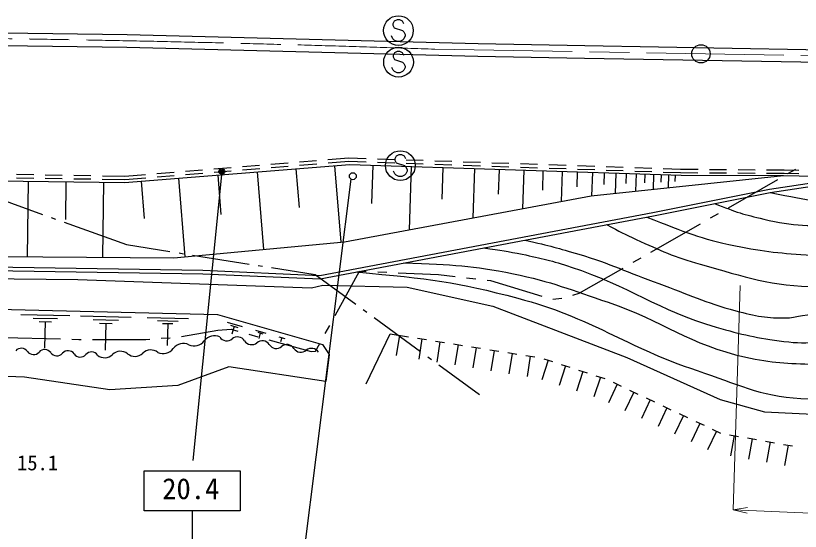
# Model space of a CAD drawing. Units: millimetres, scale not verified. Extents: x 40000 to 680000, y 20000 to 380000.
# Drawn here: x 109383 to 177996, y 247903 to 292961 of the extents above; entities that cross this region are included whole.
import ezdxf
from ezdxf.enums import TextEntityAlignment as Align

# ---------------------------------------------------------------- set-up
doc = ezdxf.new("R2010")
doc.units = ezdxf.units.MM
doc.header["$LTSCALE"] = 1000
doc.header["$PDMODE"] = 32
doc.header["$PDSIZE"] = 500
doc.linetypes.add('CHAIN', pattern=[18.5, 12, -1.5, 3.5, -1.5])
for name, color, linetype, lineweight in [('M-BGD', 7, 'Continuous', 25), ('M-BMK', 2, 'CHAIN', 13), ('M-BMK-ROW', 30, 'Continuous', 25), ('M-BMK-SRVR', 3, 'Continuous', 25), ('M-STR-HTXT', 7, 'Continuous', 13), ('M-STR-STRC', 7, 'Continuous', 25)]:
    doc.layers.add(name, color=color, linetype=linetype, lineweight=lineweight)
doc.styles.add('ＭＳ ゴシック', font='')
doc.styles.get('ＭＳ ゴシック').set_extended_font_data('MS Gothic')

msp = doc.modelspace()

# ---------------------------------------------------------------- linework, layer by layer
at = {"layer": 'M-BGD'}
for p, q in [((131707, 279989), (133202, 280111)), ((134199, 280192), (135694, 280314)), ((134207, 279892), (135703, 280014)), ((136691, 280396), (138521, 280545)), ((136699, 280095), (138528, 280244)), ((138521, 280545), (140028, 280493)), ((138528, 280244), (140029, 280193)), ((141028, 280459), (142527, 280408)), ((141028, 280159), (142527, 280107)), ((143526, 280373), (145026, 280322)), ((143527, 280073), (145026, 280022)), ((146025, 280288), (147524, 280236)), ((146025, 279987), (147525, 279936)), ((148524, 280202), (150023, 280151)), ((151022, 280116), (152521, 280065)), ((153521, 280031), (155020, 279979)), ((156019, 279945), (157518, 279894)), ((121740, 279177), (123235, 279299)), ((124232, 279380), (125727, 279502)), ((126724, 279583), (128219, 279705)), ((126732, 279283), (128227, 279405)), ((129216, 279786), (130711, 279908)), ((129224, 279486), (130719, 279608)), ((130500, 279310), (131040, 272535)), ((131716, 279689), (133211, 279811)), ((133888, 279580), (134158, 276192)), ((137276, 279850), (137808, 273175)), ((140619, 279889), (140511, 276543)), ((143966, 279781), (143787, 274254)), ((146729, 279692), (146640, 276929)), ((148524, 279902), (150023, 279850)), ((149493, 279603), (149353, 275286)), ((151022, 279816), (152522, 279765)), ((151651, 279533), (151581, 277375)), ((153521, 279731), (155020, 279679)), ((153809, 279464), (153700, 276093)), ((155495, 279409), (155440, 277724)), ((156020, 279645), (157519, 279594)), ((157180, 279355), (157096, 276722)), ((158497, 279313), (158454, 277996)), ((158518, 279859), (160017, 279808)), ((158518, 279559), (160017, 279508)), ((159813, 279270), (159747, 277211)), ((161016, 279774), (162515, 279722)), ((161017, 279474), (162516, 279422)), ((163515, 279688), (165014, 279637)), ((163515, 279388), (165014, 279337)), ((166013, 279603), (167521, 279551)), ((166014, 279302), (167514, 279251)), ((167521, 279551), (169052, 279540)), ((170052, 279533), (171552, 279523)), ((172552, 279516), (174052, 279506)), ((175052, 279499), (176583, 279488)), ((176583, 279488), (177874, 279463)), ((109458, 278799), (110958, 278775)), ((109462, 279099), (110961, 279075)), ((111958, 278759), (113458, 278734)), ((111961, 279058), (113461, 279034)), ((114457, 278718), (115957, 278694)), ((114461, 279018), (115961, 278994)), ((116957, 278678), (118923, 278646)), ((116961, 278978), (118913, 278946)), ((118913, 278946), (120744, 279095)), ((118923, 278646), (120752, 278795)), ((121749, 278876), (123244, 278998)), ((123623, 278762), (124171, 271885)), ((124241, 279079), (125736, 279201)), ((127061, 279036), (127335, 275598)), ((160843, 279237), (160810, 278207)), ((161873, 279204), (161816, 277432)), ((162758, 279175), (162730, 278289)), ((163644, 279147), (163595, 277623)), ((164406, 279122), (164381, 278360)), ((165168, 279097), (165125, 277787)), ((165823, 279076), (165802, 278421)), ((166478, 279055), (166442, 277928)), ((167042, 279037), (167023, 278473)), ((167514, 279251), (169047, 279240)), ((170047, 279233), (171547, 279223)), ((172547, 279216), (174047, 279206)), ((175046, 279199), (176579, 279188)), ((176579, 279188), (177866, 279163)), ((110475, 278498), (110387, 271900)), ((113774, 278454), (113730, 275155)), ((117072, 278410), (116986, 271845)), ((120350, 278502), (120611, 275229)), ((107036, 277275), (111741, 275584)), ((112494, 275314), (112871, 275178)), ((113624, 274908), (119063, 272954)), ((119063, 272954), (122874, 272350)), ((123665, 272225), (124060, 272163)), ((124850, 272038), (129788, 271256)), ((130579, 271131), (130974, 271068)), ((131764, 270943), (135576, 270340)), ((135576, 270340), (139120, 267753)), ((139766, 267282), (140089, 267046)), ((109836, 266854), (114124, 266749)), ((110901, 266542), (113045, 266489)), ((111430, 266243), (112502, 266217)), ((111966, 266230), (111911, 263943)), ((115057, 266727), (119479, 266619)), ((116155, 266405), (118367, 266351)), ((120884, 266585), (124497, 266497)), ((121782, 266322), (123588, 266278)), ((140735, 266574), (144774, 263626)), ((116701, 266096), (117807, 266069)), ((117254, 266083), (117196, 263724)), ((122227, 266070), (123130, 266048)), ((122679, 266059), (122632, 264132)), ((127887, 266177), (129193, 265808)), ((128164, 265911), (128817, 265726)), ((128491, 265818), (128294, 265122)), ((130366, 265476), (131251, 265226)), ((130554, 265295), (130996, 265170)), ((130775, 265233), (130642, 264761)), ((132385, 264905), (132927, 264752)), ((140021, 260803), (142143, 265164)), ((142143, 265164), (143723, 264911)), ((142933, 265037), (142648, 263260)), ((132656, 264828), (132554, 264467)), ((144513, 264784), (145303, 264657)), ((144908, 264721), (144623, 262943)), ((146093, 264531), (146882, 264404)), ((146487, 264468), (146203, 262690)), ((147672, 264278), (148462, 264151)), ((148067, 264214), (147783, 262437)), ((149252, 264025), (150042, 263898)), ((149647, 263961), (149362, 262184)), ((150832, 263772), (151622, 263645)), ((151227, 263708), (150942, 261931)), ((152412, 263518), (153202, 263392)), ((145420, 263155), (145743, 262919)), ((152807, 263455), (152522, 261678)), ((153992, 263265), (154782, 263139)), ((154387, 263202), (154102, 261425)), ((155944, 262855), (155388, 261143)), ((155563, 262978), (156324, 262731)), ((146389, 262447), (149933, 259860)), ((157466, 262361), (156910, 260649)), ((157085, 262485), (157846, 262238)), ((158988, 261867), (158432, 260155)), ((158607, 261991), (159368, 261744)), ((160129, 261497), (160890, 261250)), ((160510, 261373), (159954, 259661)), ((161981, 260752), (161212, 259124)), ((161619, 260922), (162343, 260581)), ((163428, 260069), (162659, 258441)), ((163066, 260239), (163789, 259898)), ((164875, 259386), (164106, 257758)), ((164513, 259557), (165236, 259215)), ((166322, 258703), (165553, 257075)), ((165960, 258874), (166683, 258532)), ((167769, 258020), (167000, 256392)), ((167407, 258191), (168130, 257849)), ((169215, 257337), (168447, 255709)), ((168854, 257508), (169577, 257166)), ((170662, 256654), (169894, 255026)), ((170301, 256825), (171024, 256483)), ((171811, 256340), (172598, 256200)), ((172204, 256270), (171890, 254498)), ((173386, 256060), (174174, 255921)), ((173780, 255991), (173465, 254218)), ((174961, 255781), (175749, 255641)), ((175355, 255711), (175041, 253939)), ((176537, 255502), (177325, 255362)), ((176931, 255432), (176616, 253659))]:
    msp.add_line(p, q, dxfattribs=at)
for points in [[(69226, 291712), (69227, 291712), (90894, 291688), (119119, 291321), (149826, 290520), (159158, 290356), (184931, 289903), (223837, 289220), (259220, 288599), (269373, 288605), (292454, 288619), (307567, 288628), (333645, 288643), (359215, 288658), (369373, 288664), (384416, 288673), (415494, 288691), (448213, 288710), (469376, 288536), (473971, 288454), (504916, 287903), (530999, 287439), (557963, 286959), (568072, 286780)], [(69232, 290612), (90886, 290588), (119098, 290221), (149802, 289420), (159138, 289256), (184912, 288803), (223817, 288121), (259211, 287499), (269374, 287505), (292455, 287519), (307568, 287528), (333646, 287543), (359216, 287558), (369374, 287564), (384416, 287573), (415494, 287591), (448209, 287610), (469367, 287436), (473951, 287354), (504896, 286803), (530979, 286339), (557944, 285860), (568053, 285680)], [(69285, 280819), (78328, 280636), (98956, 278650), (118900, 278386), (138589, 279955), (167574, 279020), (176525, 279008)], [(69336, 271551), (79826, 270866), (101718, 270792), (125744, 270413), (135996, 269966), (165160, 275476), (175351, 277519), (184258, 278842)], [(78442, 271257), (79837, 271166), (101721, 271092), (125753, 270713), (135974, 270267), (165103, 275770), (175300, 277814), (184214, 279138)], [(78463, 273766), (79056, 273784), (96471, 272014), (123209, 271794), (138129, 273205), (159709, 277207), (176525, 279008)], [(176525, 279008), (262705, 277154), (275591, 276494)], [(69342, 270429), (78630, 270277), (114824, 269897), (135261, 269170), (136253, 269407)], [(136253, 269407), (143623, 269239), (151104, 267580), (162836, 263082), (170994, 259425), (174856, 258350), (180937, 258057), (191396, 259440), (200902, 260518), (210972, 259884), (217251, 258841), (229645, 256518), (253663, 250962), (260141, 249415), (262078, 248795), (263201, 248304)], [(69355, 268092), (88561, 267772), (127031, 266835), (136210, 264239)], [(136210, 264239), (136790, 263342), (136509, 260999), (128023, 262280), (123573, 260656), (117620, 260273), (110146, 261379), (70553, 262908)]]:
    msp.add_lwpolyline(points, dxfattribs=at)
for centre, radius, start, end in [((126763, 263887), 1102, 64.63861, 143.36661), ((127847, 265266), 722, 212.09504, 310.43256), ((128783, 264167), 722, 32.09504, 130.43256), ((124050, 263211), 1102, 64.63861, 143.36661), ((124994, 265202), 1102, 244.63861, 323.36661), ((130007, 264934), 722, 212.09504, 310.43256), ((130944, 263835), 722, 32.09504, 130.43256), ((132167, 264602), 722, 212.09504, 310.43256), ((133104, 263503), 722, 32.09504, 130.43256), ((109873, 263252), 649, 34.86444, 139.0202), ((110937, 263994), 649, 214.86444, 319.0202), ((111917, 263143), 649, 34.86444, 139.0202), ((112981, 263884), 649, 214.86444, 319.0202), ((113960, 263034), 649, 34.86444, 139.0202), ((116004, 262924), 649, 34.86444, 139.0202), ((118547, 262638), 996, 51.04208, 134.05165), ((121184, 262756), 996, 51.04208, 134.05165), ((122282, 264526), 1102, 244.63861, 323.36661), ((134328, 264271), 722, 212.09504, 310.43256), ((135265, 263171), 722, 32.09504, 130.43256), ((115025, 263775), 649, 214.86444, 319.0202), ((117163, 264069), 996, 231.04208, 314.05165), ((119799, 264187), 996, 231.04208, 314.05165)]:
    msp.add_arc(centre, radius, start, end, dxfattribs=at)
for points, knots in [([(175351, 277519), (177386, 277106), (177943, 276991), (179618, 276738), (181207, 276498), (182096, 276180), (183702, 276237), (185281, 276294), (186099, 276824), (187654, 277109), (188980, 277351), (189732, 277466), (191077, 277545), (194401, 277741), (196308, 277976), (199601, 277481), (203662, 276871), (205644, 275164), (209712, 274599), (211925, 274292), (213198, 274620), (215433, 274602), (217272, 274586), (218303, 274512), (220142, 274536), (221629, 274555), (222463, 274759), (223948, 274664), (227333, 274448), (229262, 274302), (232548, 273461), (239937, 271570), (243611, 269066), (250812, 266548), (253982, 265440), (255751, 264774), (258999, 263919), (260422, 263544), (261232, 263288), (262702, 263226), (264399, 263154), (265358, 263276), (267041, 263499), (268977, 263755), (270120, 263766), (271948, 264451), (273172, 264909), (273739, 265429), (274851, 266116), (275862, 266740), (276193, 266964), (277393, 267786)], [0, 0, 0, 0, 1, 1, 1, 2, 2, 2, 3, 3, 3, 4, 4, 4, 5, 5, 5, 6, 6, 6, 7, 7, 7, 8, 8, 8, 9, 9, 9, 10, 10, 10, 11, 11, 11, 12, 12, 12, 13, 13, 13, 14, 14, 14, 15, 15, 15, 16, 16, 16, 17, 17, 17, 17]), ([(170502, 276546), (172410, 275787), (173084, 275584), (174799, 275185), (177415, 274575), (178967, 274575), (181653, 274629), (185276, 274702), (187205, 275926), (190829, 276002), (194442, 276078), (196443, 275457), (200024, 274967), (202894, 274573), (204502, 274340), (207349, 273805), (209677, 273368), (210915, 272626), (213282, 272550), (215365, 272483), (216498, 273113), (218581, 273160), (222324, 273245), (224471, 273341), (228151, 272657), (234339, 271508), (237605, 269950), (243487, 267710), (246946, 266393), (248659, 265104), (252138, 263840), (254672, 262920), (256223, 262835), (258856, 262256), (260793, 261831), (261856, 261371), (263836, 261272), (265479, 261190), (266434, 261255), (268031, 261652), (270351, 262228), (271649, 262686), (273759, 263811), (275417, 264695), (276036, 265114), (277790, 266437)], [0, 0, 0, 0, 1, 1, 1, 2, 2, 2, 3, 3, 3, 4, 4, 4, 5, 5, 5, 6, 6, 6, 7, 7, 7, 8, 8, 8, 9, 9, 9, 10, 10, 10, 11, 11, 11, 12, 12, 12, 13, 13, 13, 14, 14, 14, 15, 15, 15, 15]), ([(164568, 275364), (168059, 273995), (169203, 273496), (172320, 272854), (174890, 272325), (176369, 272208), (178987, 272030), (180076, 271956), (180690, 272040), (181780, 272090), (182325, 272115), (182628, 272149), (183172, 272183), (185331, 272322), (186553, 272251), (188700, 272513), (190434, 272725), (191378, 273040), (193115, 273223), (194736, 273394), (195652, 273438), (197282, 273444), (199171, 273451), (200241, 273502), (202116, 273264), (204968, 272902), (206469, 272182), (209274, 271550), (210886, 271187), (211756, 270658), (213409, 270651), (216241, 270640), (217761, 271539), (220590, 271642), (223035, 271731), (224435, 271725), (226844, 271298), (227911, 271109), (228434, 270725), (229453, 270358), (232211, 269363), (233783, 268877), (236512, 267807), (239352, 266694), (240901, 265969), (243720, 264805), (245702, 263987), (246760, 263387), (248798, 262723), (252511, 261513), (254563, 260552), (258439, 260078), (261006, 259764), (262480, 259908), (265061, 260079), (267142, 260218), (268338, 260338), (270325, 260970), (271798, 261438), (272512, 261987), (273891, 262684), (275602, 263549), (276151, 263866), (278206, 265019)], [0, 0, 0, 0, 1, 1, 1, 2, 2, 2, 3, 3, 3, 4, 4, 4, 5, 5, 5, 6, 6, 6, 7, 7, 7, 8, 8, 8, 9, 9, 9, 10, 10, 10, 11, 11, 11, 12, 12, 12, 13, 13, 13, 14, 14, 14, 15, 15, 15, 16, 16, 16, 17, 17, 17, 18, 18, 18, 19, 19, 19, 20, 20, 20, 21, 21, 21, 21]), ([(161057, 274700), (162260, 274056), (162617, 273893), (163636, 273416), (165765, 272421), (166989, 271895), (169249, 271250), (173190, 270124), (175455, 269337), (179553, 269271), (181387, 269241), (182412, 269408), (184237, 269585), (188593, 270007), (191014, 270433), (195373, 270830), (197933, 271063), (199380, 271441), (201942, 271229), (204412, 271025), (205777, 270716), (208209, 270240), (209437, 269999), (210083, 269646), (211325, 269494), (212853, 269308), (213727, 269537), (215266, 269505), (219408, 269416), (221737, 269377), (225857, 268943), (227604, 268760), (228561, 268460), (230246, 267966), (233269, 267081), (234858, 266271), (237808, 265168), (243728, 262954), (246850, 261128), (252941, 259444), (255224, 258813), (256518, 258426), (258874, 258189), (261401, 257935), (262837, 257799), (265370, 257962), (267700, 258112), (269016, 258320), (271264, 258948), (273290, 259514), (274418, 260019), (276151, 261211), (277015, 261806), (277361, 262048), (278262, 262871)], [0, 0, 0, 0, 1, 1, 1, 2, 2, 2, 3, 3, 3, 4, 4, 4, 5, 5, 5, 6, 6, 6, 7, 7, 7, 8, 8, 8, 9, 9, 9, 10, 10, 10, 11, 11, 11, 12, 12, 12, 13, 13, 13, 14, 14, 14, 15, 15, 15, 16, 16, 16, 17, 17, 17, 18, 18, 18, 18]), ([(153925, 273353), (156167, 272836), (156807, 272659), (158626, 272117), (161416, 271285), (162884, 270533), (165623, 269547), (168246, 268602), (169662, 267900), (172353, 267172), (174076, 266706), (175096, 266496), (176880, 266555), (177400, 266572), (177680, 266690), (178196, 266764), (180551, 267100), (181924, 266861), (184263, 267298), (184607, 267362), (184797, 267417), (185141, 267484), (190707, 268568), (193830, 269301), (199486, 269718), (203581, 270019), (205877, 269264), (209967, 268895), (213772, 268552), (215914, 268423), (219697, 267895), (220298, 267811), (220873, 267730), (221427, 267650)], [0, 0, 0, 0, 1, 1, 1, 2, 2, 2, 3, 3, 3, 4, 4, 4, 5, 5, 5, 6, 6, 6, 7, 7, 7, 8, 8, 8, 9, 9, 9, 10, 10, 10, 11, 11, 11, 11]), ([(150303, 272669), (151909, 272452), (152369, 272378), (153679, 272112), (155368, 271770), (156311, 271535), (157949, 271000), (163047, 269336), (165481, 267229), (170635, 265748), (172911, 265094), (174217, 264783), (176568, 264493), (178831, 264214), (180130, 264535), (182399, 264757), (183833, 264897), (184632, 265020), (186053, 265256), (188798, 265714), (190293, 266212), (193049, 266602), (196252, 267055), (198054, 267409), (201289, 267448), (204176, 267483), (205774, 267024), (208646, 266730), (211963, 266392), (213803, 265966), (217134, 265817), (219908, 265694), (221485, 266110), (224242, 265786), (229668, 265150), (232695, 264350), (237843, 262519), (243476, 260516), (245979, 257783), (251673, 255962), (254956, 254913), (256967, 254916), (260408, 254700), (262475, 254571), (263669, 254498), (265708, 254858), (268368, 255329), (269801, 255865), (272404, 256585), (273774, 256964), (274595, 257039), (275894, 257618), (276865, 258051), (277233, 258256), (278281, 258928)], [0, 0, 0, 0, 1, 1, 1, 2, 2, 2, 3, 3, 3, 4, 4, 4, 5, 5, 5, 6, 6, 6, 7, 7, 7, 8, 8, 8, 9, 9, 9, 10, 10, 10, 11, 11, 11, 12, 12, 12, 13, 13, 13, 14, 14, 14, 15, 15, 15, 16, 16, 16, 17, 17, 17, 18, 18, 18, 18]), ([(143328, 271351), (147748, 271189), (149223, 271167), (152903, 270407), (156220, 269723), (157999, 268997), (161208, 267913), (165995, 266295), (168288, 264197), (173227, 263125), (175535, 262623), (176882, 262575), (179244, 262511), (182266, 262428), (183426, 262649), (186957, 263155)], [0, 0, 0, 0, 1, 1, 1, 2, 2, 2, 3, 3, 3, 4, 4, 4, 5, 5, 5, 5]), ([(139161, 270564), (145665, 269978), (147889, 269693), (153300, 268273), (159689, 266596), (162711, 264019), (168982, 261950), (172465, 260801), (174386, 259718), (178047, 259506), (181960, 259280), (184118, 260241), (188013, 260683), (192989, 261249), (195771, 261640), (200763, 262047), (202690, 262204), (203775, 262261), (205708, 262252), (209163, 262235), (211108, 262065), (214527, 261572), (217888, 261086), (219685, 260356), (222995, 259599), (226036, 258903), (226995, 258689), (230787, 257845)], [0, 0, 0, 0, 1, 1, 1, 2, 2, 2, 3, 3, 3, 4, 4, 4, 5, 5, 5, 6, 6, 6, 7, 7, 7, 8, 8, 8, 9, 9, 9, 9])]:
    msp.add_open_spline(points, degree=3, knots=knots, dxfattribs=at)
at = {"layer": 'M-BMK'}
msp.add_line((146050, 290036), (259216, 288049), dxfattribs=at)
msp.add_arc((79773, -1645669), 1936839, 88.03899, 90.31191, dxfattribs=at)
at = {"layer": 'M-BMK-ROW'}
for p, q in [((176912, 279158), (177607, 279555)), ((171705, 276177), (176044, 278661)), ((170143, 275283), (170837, 275681)), ((164935, 272303), (169275, 274786)), ((163373, 271408), (164068, 271806)), ((137325, 266770), (139454, 270636)), ((139454, 270636), (140040, 270612)), ((141039, 270570), (141839, 270537)), ((142838, 270495), (146355, 270349)), ((146355, 270349), (147825, 270176)), ((158653, 268707), (162505, 270912)), ((148818, 270060), (149612, 269966)), ((150605, 269850), (150898, 269815)), ((150898, 269815), (155403, 268457)), ((158117, 268540), (158653, 268707)), ((156361, 268177), (157155, 268276)), ((127072, 265484), (128213, 265561)), ((128213, 265561), (128819, 265392)), ((136457, 265194), (136843, 265894)), ((108307, 264852), (113305, 264709)), ((123891, 264937), (127072, 265484)), ((129783, 265124), (130553, 264910)), ((114305, 264681), (114902, 264664)), ((114902, 264664), (115104, 264664)), ((116104, 264667), (120759, 264676)), ((120759, 264676), (121104, 264700)), ((122101, 264767), (122899, 264821)), ((131517, 264642), (135221, 263613)), ((135601, 263639), (135975, 264318)), ((135221, 263613), (135601, 263639))]:
    msp.add_line(p, q, dxfattribs=at)
at = {"layer": 'M-BMK-SRVR'}
msp.add_circle((169304, 289628), 800, dxfattribs=at)
at = {"layer": 'M-STR-HTXT'}
for p, q in [((172112, 249783), (172728, 269369)), ((172112, 249783), (173371, 249977)), ((200670, 248506), (172112, 249783)), ((172112, 249783), (173349, 249478))]:
    msp.add_line(p, q, dxfattribs=at)
at = {"layer": 'M-STR-STRC'}
for p, q in [((142494, 292488), (142375, 292252)), ((142730, 292606), (142494, 292488)), ((142966, 292606), (142730, 292606)), ((143203, 292488), (142966, 292606)), ((143321, 292252), (143203, 292488)), ((142375, 292252), (142375, 292134)), ((142375, 292134), (142494, 291897)), ((142494, 291897), (143203, 291661)), ((143203, 291661), (143321, 291543)), ((142375, 290952), (142257, 291188)), ((142494, 290834), (142375, 290952)), ((143321, 290952), (143203, 290834)), ((143321, 291543), (143439, 291306)), ((143439, 291188), (143321, 290952)), ((143439, 291306), (143439, 291188)), ((142730, 290716), (142494, 290834)), ((142966, 290716), (142730, 290716)), ((143203, 290834), (142966, 290716)), ((142507, 289727), (142389, 289490)), ((142744, 289845), (142507, 289727)), ((142980, 289845), (142744, 289845)), ((143217, 289727), (142980, 289845)), ((143335, 289490), (143217, 289727)), ((142389, 289490), (142389, 289372)), ((142389, 289372), (142507, 289136)), ((142507, 289136), (143217, 288899)), ((143217, 288899), (143335, 288781)), ((142389, 288190), (142271, 288427)), ((142507, 288072), (142389, 288190)), ((143335, 288190), (143217, 288072)), ((143335, 288781), (143453, 288545)), ((143453, 288427), (143335, 288190)), ((143453, 288545), (143453, 288427)), ((142744, 287954), (142507, 288072)), ((142980, 287954), (142744, 287954)), ((143217, 288072), (142980, 287954)), ((142664, 280686), (142546, 280449)), ((142900, 280804), (142664, 280686)), ((143137, 280804), (142900, 280804)), ((143373, 280686), (143137, 280804)), ((143491, 280449), (143373, 280686)), ((142546, 280449), (142546, 280331)), ((142546, 280331), (142664, 280095)), ((142664, 280095), (143373, 279858)), ((127410, 279338), (124886, 254099)), ((142546, 279149), (142428, 279386)), ((143373, 279858), (143491, 279740)), ((143491, 279740), (143609, 279504)), ((143609, 279386), (143491, 279149)), ((143609, 279504), (143609, 279386)), ((132460, 228861), (138724, 278666)), ((142664, 279031), (142546, 279149)), ((142900, 278913), (142664, 279031)), ((143137, 278913), (142900, 278913)), ((143373, 279031), (143137, 278913)), ((143491, 279149), (143373, 279031)), ((120612, 253198), (129012, 253198)), ((120612, 249698), (120612, 253198)), ((129012, 253198), (129012, 249698)), ((129012, 249698), (120612, 249698)), ((124812, 249698), (124812, 246766))]:
    msp.add_line(p, q, dxfattribs=at)
for centre, radius in [((142848, 291661), 1300), ((142862, 288899), 1300), ((143019, 279858), 1300), ((127410, 279338), 150), ((127410, 279338), 120), ((127410, 279338), 90), ((127410, 279338), 60), ((127410, 279338), 30), ((138865, 278937), 305)]:
    msp.add_circle(centre, radius, dxfattribs=at)
msp.add_point((127410, 279338), dxfattribs=at)

# ---------------------------------------------------------------- texts
at = {"layer": 'M-BGD', "style": 'ＭＳ ゴシック'}
msp.add_text('15.1', height=1320, dxfattribs=at).set_placement((109501, 252835), align=Align.BOTTOM_LEFT)
at = {"layer": 'M-STR-STRC', "style": 'ＭＳ ゴシック'}
msp.add_text('20.4', height=1833, dxfattribs=at).set_placement((122199, 250161), align=Align.BOTTOM_LEFT)

doc.saveas('drawing.dxf')
